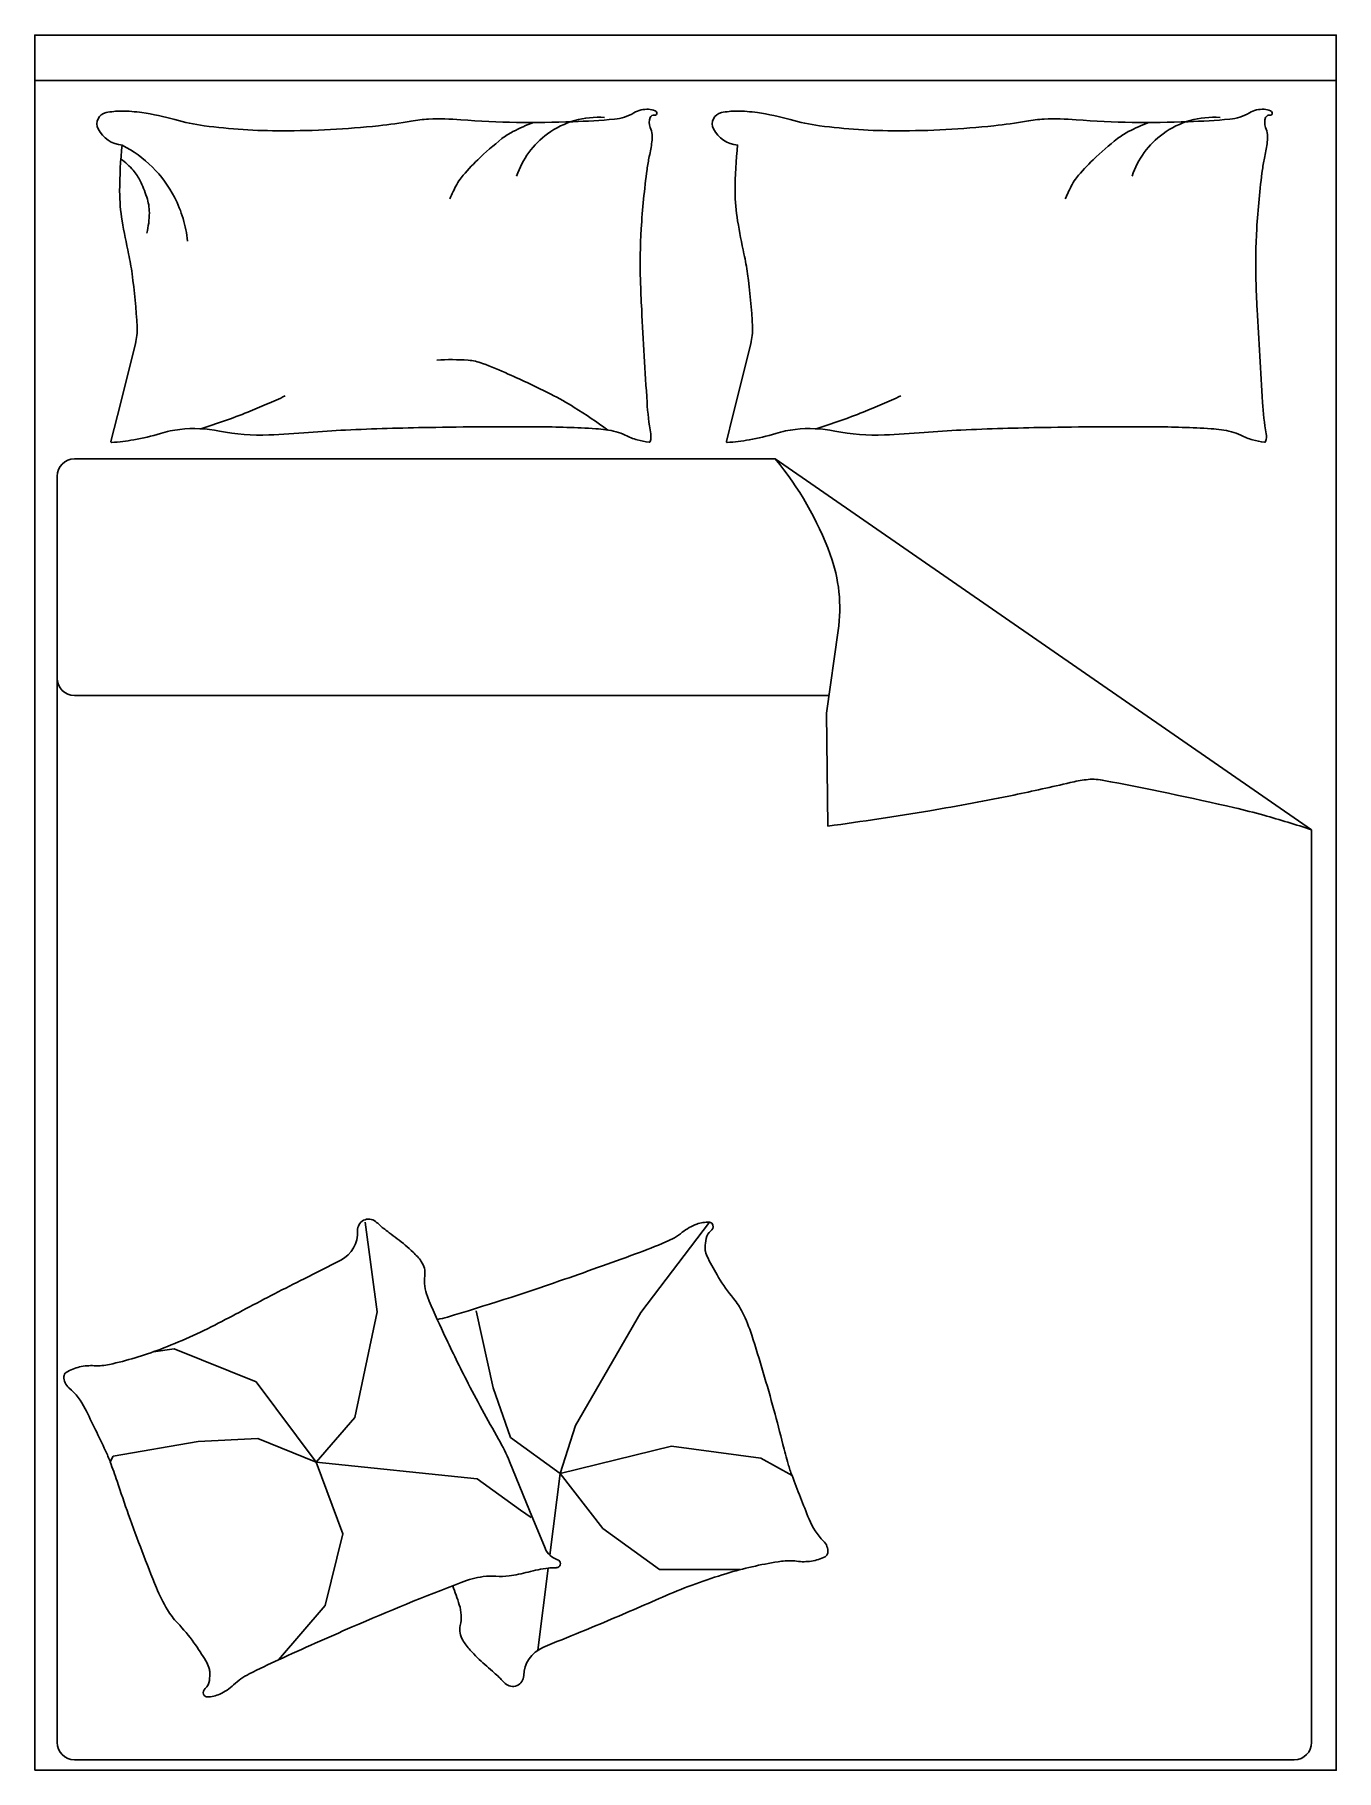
# Model space of a CAD drawing. Extents: x 7800 to 9300, y 6700 to 8700.
import ezdxf

# ---------------------------------------------------------------- set-up
doc = ezdxf.new("R2010")
doc.units = 0
doc.header["$MEASUREMENT"] = 0
doc.layers.get('0').update_dxf_attribs({"linetype": 'CONTINUOUS'})
doc.styles.add('DIM_FONT', font='SIMPLEX', dxfattribs={"width": 0.8})

msp = doc.modelspace()

# ---------------------------------------------------------------- linework, layer by layer
at = {"color": 4}
msp.add_line((7800, 8647.6), (9300, 8647.6), dxfattribs=at)
at = {"color": 5}
for p, q in [((8653.5, 8211.5), (7845.8, 8211.5)), ((8653.5, 8211.5), (9271.6, 7784.1)), ((7825.8, 8191.5), (7825.8, 6732.2)), ((7845.8, 7938.9), (8715.3, 7938.9)), ((9271.6, 6732.2), (9271.6, 7784.1)), ((8181, 7331.7), (8194.8, 7228.6)), ((8577.6, 7331.6), (8498.4, 7227.6)), ((8194.8, 7228.6), (8169, 7106.5)), ((8328.4, 7140.7), (8308.6, 7229.6)), ((8498.4, 7227.6), (8423.3, 7097.3)), ((7960.8, 7185.6), (7936.8, 7182.2)), ((8055.4, 7147.8), (7960.8, 7185.6)), ((8124.3, 7055), (8055.4, 7147.8)), ((8348.2, 7083.4), (8328.4, 7140.7)), ((8169, 7106.5), (8124.3, 7055)), ((8057.2, 7082.5), (7988.4, 7079)), ((8124.3, 7055), (8057.2, 7082.5)), ((8405.5, 7042), (8348.2, 7083.4)), ((8423.3, 7097.3), (8405.5, 7042)), ((7890.3, 7061.9), (7887, 7055.4)), ((7988.4, 7079), (7890.3, 7061.9)), ((8405.5, 7042), (8534, 7073.6)), ((8534, 7073.6), (8636.8, 7059.7)), ((8124.3, 7055), (8310, 7036.1)), ((8124.3, 7055), (8155.2, 6972.5)), ((8405.5, 7042), (8393.7, 6947.8)), ((8405.5, 7042), (8454.9, 6978.7)), ((8636.8, 7059.7), (8672.8, 7039.7)), ((8310, 7036.1), (8359.9, 7000)), ((8359.9, 7000), (8372, 6991.4)), ((8155.2, 6972.5), (8134.6, 6890)), ((8454.9, 6978.7), (8520.1, 6931.3)), ((8391.9, 6933.1), (8380, 6838.5)), ((8520.1, 6931.3), (8613, 6931.3)), ((8134.6, 6890), (8081, 6827.4)), ((7845.8, 6712.2), (9251.6, 6712.2))]:
    msp.add_line(p, q, dxfattribs=at)
at = {"color": 4}
msp.add_lwpolyline([(7800, 6700), (7800, 8700), (9300, 8700), (9300, 6700)], close=True, dxfattribs=at)
at = {"color": 5}
for points in [[(7901, 8573.2, -0.263368), (7873, 8592, -0.494818), (7882.2, 8610.7, -0.049225), (7899.9, 8612.5, -0.036831), (7923.5, 8610.7, -0.031893), (7961.5, 8602.6, 0.035782), (7995.4, 8595.6, 0.032941), (8085.1, 8589.7, 0.026564), (8196.3, 8595.6, 0.017905), (8233.8, 8601, -0.033397), (8254, 8603.2, -0.03204), (8291.1, 8602.5, 0.018442), (8355.4, 8599.5, 0.010837), (8420.2, 8600.2, 0.014624), (8468.1, 8603.2, 0.111249), (8490.6, 8610.5, -0.153708), (8507.5, 8614.5, -0.076444), (8515, 8612.8, -0.215512), (8516.9, 8610.7, -0.585858), (8514.3, 8607.7, 0.363489), (8509.4, 8605.1, 0.191716), (8509.4, 8593.6, -0.129675), (8511.3, 8577, -0.01735), (8508.3, 8560.2, 0.019326), (8505.7, 8545.1, 0.018818), (8499, 8476.7, 0.021828), (8498.1, 8417.4, 0.006204), (8499.5, 8383.6, 0.001963), (8505.7, 8276.7, 0.028341), (8509.9, 8240.6, -0.117014), (8509.4, 8231.7, -0.36606), (8508, 8230.7, -0.03973), (8494.4, 8233.5, -0.048309), (8480.6, 8239, 0.062981), (8470, 8242.9, 0.04058), (8446.6, 8246.3, 0.014345), (8379.8, 8248.6, 0.005484), (8254.4, 8247.8, 0.007153), (8158.2, 8244.8, 0.008762), (8115.7, 8242.1, -0.008153), (8070, 8239.2, -0.06251), (8012.9, 8243.6, 0.078669), (7967.3, 8245.6, 0.047825), (7944.9, 8240.9, -0.034494), (7914.1, 8233.5, -0.023571), (7888.8, 8230.5, -0.510228), (7887.8, 8231.7), (7895.3, 8261.7), (7916, 8344.3, 0.073041), (7918, 8363.8, 0.023305), (7912.2, 8425, 0.018299), (7908.2, 8447.8, -0.01097), (7900.8, 8485.8, -0.042281), (7897.9, 8520.1, -0.027201), (7900.8, 8573.5)], [(8456.8, 8605.1, 0.088153), (8422.3, 8601.6, 0.088153), (8391.1, 8586.3, 0.077547), (8369.5, 8564.7, 0.077547), (8355.4, 8537.6)], [(8610.2, 8573.2, -0.263368), (8582.3, 8592, -0.494818), (8591.4, 8610.7, -0.049225), (8609.1, 8612.5, -0.036831), (8632.8, 8610.7, -0.031893), (8670.7, 8602.6, 0.035782), (8704.6, 8595.6, 0.032941), (8794.3, 8589.7, 0.026564), (8905.5, 8595.6, 0.017905), (8943, 8601, -0.033397), (8963.3, 8603.2, -0.03204), (9000.3, 8602.5, 0.018442), (9064.7, 8599.5, 0.010837), (9129.4, 8600.2, 0.014624), (9177.3, 8603.2, 0.111249), (9199.9, 8610.5, -0.153708), (9216.8, 8614.5, -0.076444), (9224.2, 8612.8, -0.215512), (9226.2, 8610.7, -0.585858), (9223.5, 8607.7, 0.363489), (9218.6, 8605.1, 0.191716), (9218.6, 8593.6, -0.129675), (9220.5, 8577, -0.01735), (9217.5, 8560.2, 0.019326), (9214.9, 8545.1, 0.018818), (9208.3, 8476.7, 0.021828), (9207.4, 8417.4, 0.006204), (9208.8, 8383.6, 0.001963), (9214.9, 8276.7, 0.028341), (9219.2, 8240.6, -0.117014), (9218.6, 8231.7, -0.36606), (9217.2, 8230.7, -0.03973), (9203.6, 8233.5, -0.048309), (9189.9, 8239, 0.062981), (9179.2, 8242.9, 0.04058), (9155.8, 8246.3, 0.014345), (9089.1, 8248.6, 0.005484), (8963.6, 8247.8, 0.007153), (8867.5, 8244.8, 0.008762), (8824.9, 8242.1, -0.008153), (8779.2, 8239.2, -0.06251), (8722.1, 8243.6, 0.078669), (8676.5, 8245.6, 0.047825), (8654.1, 8240.9, -0.034494), (8623.4, 8233.5, -0.023571), (8598, 8230.5, -0.510228), (8597.1, 8231.7), (8604.6, 8261.7), (8625.2, 8344.3, 0.073041), (8627.2, 8363.8, 0.023305), (8621.5, 8425, 0.018299), (8617.4, 8447.8, -0.01097), (8610.1, 8485.8, -0.042281), (8607.2, 8520.1, -0.027201), (8610.1, 8573.5)], [(9166.1, 8605.1, 0.088153), (9131.5, 8601.6, 0.088153), (9100.3, 8586.3, 0.077547), (9078.7, 8564.7, 0.077547), (9064.7, 8537.6)], [(8374.8, 8599.4, 0.027842), (8351.1, 8588.8, 0.048685), (8338.5, 8580.7, 0.023666), (8310.6, 8556.4, 0.031223), (8291.6, 8535.7, 0.046801), (8286.5, 8528, 0.023191), (8278.4, 8511.3)], [(9084.1, 8599.4, 0.027842), (9060.3, 8588.8, 0.048685), (9047.8, 8580.7, 0.023666), (9019.8, 8556.4, 0.031223), (9000.8, 8535.7, 0.046801), (8995.7, 8528, 0.023191), (8987.7, 8511.3)], [(7900.8, 8573.2, -0.077379), (7935.6, 8547.9, -0.077379), (7961.1, 8513.2, -0.047525), (7971, 8488.5, -0.047525), (7976.1, 8462.5)], [(7899.3, 8557.2, -0.05369), (7913.5, 8544.2, -0.070312), (7921.6, 8531.9, -0.015448), (7925.4, 8523.4, -0.013244), (7929.1, 8513.2, -0.082127), (7932.1, 8495.1, -0.064164), (7929.1, 8471.9)], [(8460.6, 8244.8, 0.016108), (8421.7, 8271, 0.024599), (8394.9, 8286.1, 0.009477), (8345.8, 8309.4, 0.015937), (8316, 8321.7, 0.072521), (8299.6, 8325.3, 0.033339), (8263.4, 8325.5)], [(7991.4, 8246.3, 0.009729), (8018.7, 8255.4, 0.009729), (8045.6, 8265.4, 0.007971), (8067.3, 8274.5, 0.007971), (8088.8, 8284.2)], [(8700.6, 8246.3, 0.009729), (8727.9, 8255.4, 0.009729), (8754.8, 8265.4, 0.007971), (8776.6, 8274.5, 0.007971), (8798, 8284.2)], [(8653.5, 8211.5, -0.085272), (8716.8, 8101.4, -0.124044), (8726, 8013.8), (8712.4, 7918.4), (8714.1, 7788.3)], [(8714.1, 7788.3, 0.007867), (8831.7, 7806.1, 0.009508), (8928.5, 7824.1, 0.006616), (8993.5, 7838.5, -0.023828), (9011.7, 7841.8, -0.080713), (9030.3, 7841.3, -0.009591), (9182.9, 7809.4, -0.013133), (9216.4, 7800.8, -0.007859), (9271.6, 7784.1)], [(8264, 7219.6, 0.025626), (8275.6, 7222.4, 0.0108), (8404.9, 7264, 0.00456), (8492.4, 7295.2, 0.01125), (8527.5, 7309, 0.069394), (8546.3, 7320.1, -0.079756), (8562.9, 7329.5, -0.106399), (8577.6, 7331.6, -0.328642), (8581.6, 7328.2, -0.299547), (8579.2, 7321.7, 0.189917), (8573.7, 7312.9, 0.033518), (8572.5, 7302.6, 0.075627), (8573, 7298, 0.053489), (8576, 7290.2, 0.017838), (8588.1, 7268.2, 0.038394), (8605.3, 7243.9, -0.059529), (8615.7, 7227.8, -0.035943), (8626.3, 7201.6, -0.011245), (8651.9, 7115.3, -0.006203), (8662.2, 7075.7, 0.010783), (8668.3, 7053, 0.019485), (8672.8, 7039.7, 0.005062), (8692.4, 6989.5, 0.101392), (8709.1, 6964.2, -0.223768), (8714, 6950.8, -0.25558), (8710.9, 6946.2, -0.081563), (8695.2, 6941.1, -0.071805), (8678.1, 6941, 0.069985), (8660.5, 6940.9, 0.03546), (8601, 6927.9, 0.029432), (8532, 6903.2, 0.001554), (8498.6, 6888.8, -0.00152), (8464.5, 6874.2, -0.004735), (8429.3, 6859.5, 0.00382), (8385.5, 6841.4, 0.296001), (8363.6, 6809.1, -0.649774), (8342.2, 6800.1, -0.02319), (8337.7, 6804.7, 0.0288), (8334, 6808.4, 0.005727), (8327.4, 6814.2, -0.004358), (8318.8, 6821.8, -0.027528), (8301.8, 6838.6, -0.046214), (8293.2, 6850.1, -0.194121), (8290.4, 6866.8, 0.133719), (8289.3, 6890.8, 0.005779), (8281.8, 6912.8, 0.008882)]]:
    msp.add_lwpolyline(points, format="xyb", dxfattribs=at)
msp.add_lwpolyline([(7858.1, 7116.8, 0.101392), (7839.5, 7140.8, -0.223768), (7833.6, 7153.8, -0.25558), (7836.4, 7158.6, -0.081563), (7851.6, 7164.9, -0.071805), (7868.7, 7166.3, 0.069985), (7886.2, 7167.8, 0.03546), (7944.5, 7185.2, 0.029432), (8011.5, 7215.2, 0.001554), (8043.6, 7232.1, -0.00152), (8076.5, 7249.3, -0.004735), (8110.5, 7266.6, 0.00382), (8152.7, 7288, 0.296001), (8172.1, 7321.9, -0.649774), (8192.8, 7332.5, -0.02319), (8197.6, 7328.3, 0.0288), (8201.6, 7324.9, 0.005727), (8208.6, 7319.6, -0.004358), (8217.8, 7312.7, -0.027528), (8236, 7297.2, -0.046214), (8245.5, 7286.5, -0.194121), (8249.5, 7270, 0.133719), (8252.5, 7246.2, 0.011505), (8271.2, 7203.8, 0.008882), (8297.5, 7150, 0.012426), (8334.6, 7081.6, -0.033612), (8347.3, 7055.8), (8370.3, 6999.5), (8388.1, 6956, 0.224341), (8402.6, 6942.7, -0.722772), (8402.8, 6933.9, -0.103513), (8399, 6933.4, 0.053465), (8391.8, 6933.1, 0.030109), (8368.7, 6928.5, -0.031436), (8346.6, 6924.1, -0.05324), (8331.5, 6923.6, 0.05518), (8316.9, 6923.2, 0.056271), (8291.6, 6916.6, 0.0108), (8165.9, 6865.2, 0.00456), (8081, 6827.4, 0.01125), (8047.1, 6811, 0.069394), (8029.2, 6798.4, -0.079756), (8013.3, 6787.8, -0.106399), (7998.9, 6784.6, -0.328642), (7994.6, 6787.6, -0.299547), (7996.5, 6794.3, 0.189917), (8001.3, 6803.5, 0.033518), (8001.7, 6813.8, 0.075627), (8000.8, 6818.4, 0.053489), (7997.3, 6826, 0.017838), (7983.5, 6847, 0.038394), (7964.5, 6869.8, -0.059529), (7952.9, 6885.1, -0.035943), (7940.3, 6910.4, -0.011245), (7908.1, 6994.6, -0.006203), (7894.9, 7033.2, 0.010783), (7887, 7055.4, 0.019485), (7881.6, 7068.3, 0.005062)], format="xyb", close=True, dxfattribs=at)
for centre, start, end in [((7845.8, 8191.5), 90, 180), ((7845.8, 7958.9), 180, 270), ((7845.8, 6732.2), 180, 270), ((9251.6, 6732.2), 270, 0)]:
    msp.add_arc(centre, 20, start, end, dxfattribs=at)

# ---------------------------------------------------------------- texts
at = {"style": 'DIM_FONT', "width": 0.8, "flags": 9}
for tag, s in [('YSIZE', '2000'), ('XSIZE', '1500')]:
    msp.add_attdef(tag, (7800, 8700), s, height=0.5, dxfattribs=at)

doc.saveas('drawing.dxf')
